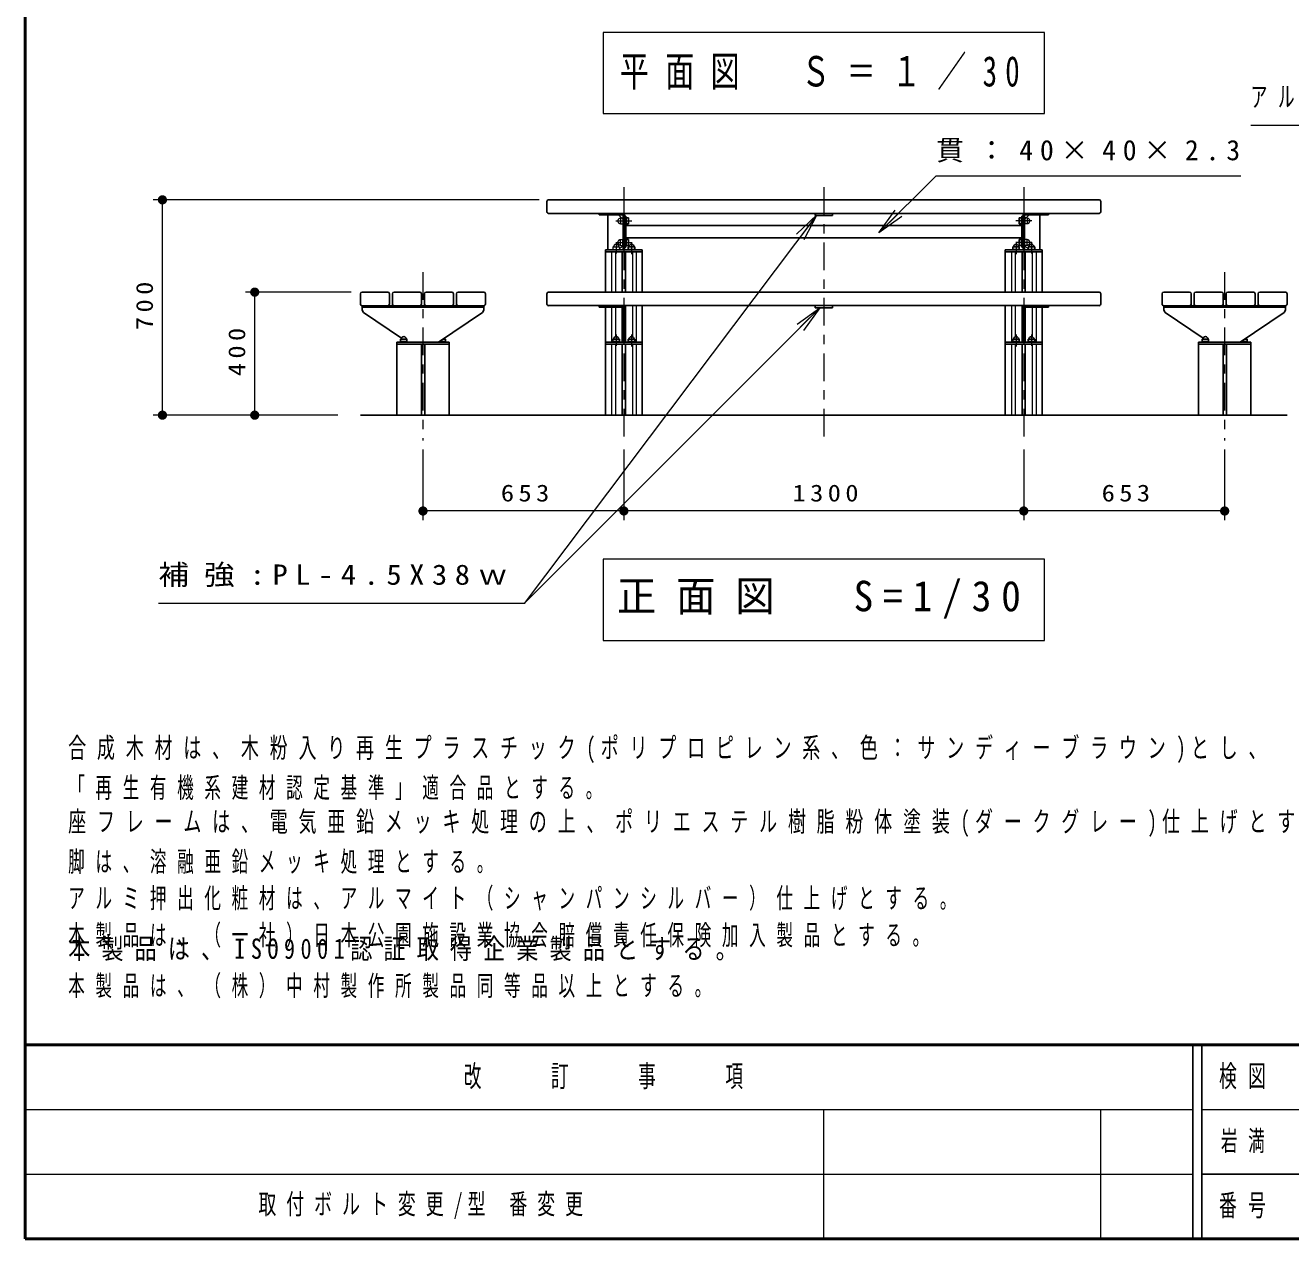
# Model space of a CAD drawing. Units: millimetres on the paper, with parts at other scales. Extents: x -365 to 12, y -47 to 257.
# Drawn here: x -365 to -227.9, y 0 to 131.5 of the extents above; entities that cross this region are included whole.
import ezdxf

# ---------------------------------------------------------------- set-up
doc = ezdxf.new("R2010")
doc.units = ezdxf.units.MM
doc.linetypes.add('USER1', pattern=[4.5, 2.5, -2])
doc.linetypes.add('USER2', pattern=[6, 3, -1, 1, -1])
doc.layers.add('LY_1', color=7, linetype='Continuous', lineweight=25)
doc.layers.add('LY_2', color=7, linetype='Continuous', lineweight=13)
doc.styles.add('ＭＳ ゴシック', font='')
doc.styles.get('ＭＳ ゴシック').set_extended_font_data('MS Gothic')

# ---------------------------------------------------------------- blocks, each defined once
blk = doc.blocks.new('filled_dot')
at = {"color": 0, "linetype": 'Continuous', "lineweight": -2, "const_width": 1.25}
blk.add_lwpolyline([(-0.625, 0, 1), (0.625, 0, 1)], format="xyb", close=True, dxfattribs=at)

msp = doc.modelspace()

# ---------------------------------------------------------------- linework, layer by layer
at = {"layer": 'LY_1', "lineweight": 13}
for p, q in [((-302.377, 130.717), (-302.377, 121.917)), ((-254.577, 130.717), (-302.377, 130.717)), ((-254.577, 121.917), (-254.577, 130.717)), ((-302.377, 121.917), (-254.577, 121.917)), ((-309.31, 112.574), (-351.143, 112.574)), ((-350.143, 89.241), (-350.143, 112.574)), ((-272.499, 108.991), (-270.732, 111.466)), ((-272.499, 108.991), (-270.378, 111.112)), ((-279.236, 110.943), (-310.959, 68.83)), ((-281.441, 108.847), (-279.236, 110.943)), ((-279.236, 110.943), (-281.041, 108.547)), ((-279.236, 110.943), (-280.642, 108.246)), ((-270.025, 110.759), (-272.499, 108.991)), ((-301.477, 106.941), (-301.477, 102.574)), ((-301.066, 106.941), (-301.066, 102.574)), ((-299.22, 106.941), (-299.22, 102.574)), ((-298.81, 106.941), (-298.81, 102.574)), ((-258.143, 106.941), (-258.143, 102.574)), ((-257.733, 106.941), (-257.733, 102.574)), ((-255.887, 106.941), (-255.887, 102.574)), ((-255.477, 106.941), (-255.477, 102.574)), ((-329.677, 102.574), (-341.143, 102.574)), ((-340.143, 89.241), (-340.143, 102.574)), ((-301.477, 100.958), (-301.477, 97.141)), ((-301.066, 100.958), (-301.066, 97.743)), ((-299.22, 101.108), (-299.22, 97.743)), ((-298.81, 101.108), (-298.81, 97.141)), ((-281.381, 99.115), (-278.906, 100.883)), ((-278.906, 100.883), (-281.028, 98.761)), ((-278.906, 100.883), (-280.674, 98.408)), ((-258.143, 101.108), (-258.143, 97.141)), ((-257.733, 101.108), (-257.733, 97.743)), ((-255.887, 100.958), (-255.887, 97.743)), ((-255.477, 100.958), (-255.477, 97.141)), ((-301.477, 96.941), (-301.477, 89.241)), ((-301.066, 96.941), (-301.066, 89.241)), ((-299.22, 96.941), (-299.22, 89.241)), ((-298.81, 96.941), (-298.81, 89.241)), ((-258.143, 96.941), (-258.143, 89.241)), ((-257.733, 96.941), (-257.733, 89.241)), ((-255.887, 96.941), (-255.887, 89.241)), ((-255.477, 96.941), (-255.477, 89.241)), ((-331.143, 89.241), (-351.143, 89.241)), ((-331.143, 89.241), (-341.143, 89.241)), ((-321.91, 85.512), (-321.91, 77.86)), ((-300.143, 85.512), (-300.143, 77.86)), ((-256.81, 85.512), (-256.81, 77.86)), ((-235.043, 85.512), (-235.043, 77.86)), ((-300.143, 78.86), (-321.91, 78.86)), ((-256.81, 78.86), (-300.143, 78.86)), ((-235.043, 78.86), (-256.81, 78.86)), ((-302.377, 73.641), (-302.377, 64.841)), ((-254.577, 73.641), (-302.377, 73.641)), ((-254.577, 64.841), (-254.577, 73.641)), ((-302.377, 64.841), (-254.577, 64.841))]:
    msp.add_line(p, q, dxfattribs=at)
at = {"layer": 'LY_1', "linetype": 'USER2', "lineweight": 13}
for p, q in [((-300.143, 113.941), (-300.143, 86.512)), ((-278.477, 113.941), (-278.477, 86.512)), ((-256.81, 113.941), (-256.81, 86.512)), ((-301.009, 110.291), (-299.288, 110.291)), ((-255.944, 110.291), (-257.665, 110.291)), ((-301.009, 107.958), (-299.288, 107.958)), ((-300.977, 107.992), (-300.977, 106.766)), ((-299.31, 107.992), (-299.31, 106.672)), ((-255.944, 107.958), (-257.665, 107.958)), ((-257.643, 107.992), (-257.643, 106.672)), ((-255.977, 107.992), (-255.977, 106.766)), ((-321.91, 104.741), (-321.91, 86.512)), ((-235.043, 104.741), (-235.043, 86.512)), ((-300.977, 97.992), (-300.977, 96.766)), ((-299.31, 97.992), (-299.31, 96.672)), ((-257.643, 97.992), (-257.643, 96.672)), ((-255.977, 97.992), (-255.977, 96.766))]:
    msp.add_line(p, q, dxfattribs=at)
at = {"layer": 'LY_1'}
for p, q in [((-308.31, 112.574), (-278.477, 112.574)), ((-248.643, 112.574), (-278.477, 112.574)), ((-308.477, 112.408), (-308.477, 111.274)), ((-308.31, 111.108), (-278.477, 111.108)), ((-302.81, 111.108), (-302.81, 110.958)), ((-279.427, 111.108), (-279.427, 110.883)), ((-248.643, 111.108), (-278.477, 111.108)), ((-277.527, 111.108), (-277.527, 110.883)), ((-254.143, 111.108), (-254.143, 110.958)), ((-248.477, 112.408), (-248.477, 111.274)), ((-302.81, 110.958), (-300.218, 110.958)), ((-301.885, 110.957), (-301.885, 107.141)), ((-300.718, 110.957), (-300.218, 110.457)), ((-300.218, 110.958), (-300.218, 107.141)), ((-300.068, 110.958), (-300.068, 107.141)), ((-300.068, 110.791), (-299.918, 110.791)), ((-299.918, 110.791), (-299.918, 107.458)), ((-299.885, 110.641), (-299.918, 110.641)), ((-299.885, 109.941), (-299.918, 109.941)), ((-299.918, 109.791), (-257.035, 109.791)), ((-299.885, 110.641), (-299.885, 109.941)), ((-299.652, 110.624), (-299.885, 110.624)), ((-299.652, 109.958), (-299.885, 109.958)), ((-299.652, 110.624), (-299.652, 109.958)), ((-279.427, 110.883), (-277.527, 110.883)), ((-257.302, 110.624), (-257.069, 110.624)), ((-257.302, 110.624), (-257.302, 109.958)), ((-257.302, 109.958), (-257.069, 109.958)), ((-257.069, 110.641), (-257.035, 110.641)), ((-257.069, 110.641), (-257.069, 109.941)), ((-257.069, 109.941), (-257.035, 109.941)), ((-257.035, 110.791), (-257.035, 107.458)), ((-256.885, 110.791), (-257.035, 110.791)), ((-256.885, 110.958), (-256.885, 107.141)), ((-254.143, 110.958), (-256.735, 110.958)), ((-256.735, 110.958), (-256.735, 107.141)), ((-256.235, 110.957), (-256.735, 110.457)), ((-255.069, 110.957), (-255.069, 107.141)), ((-299.918, 108.458), (-257.035, 108.458)), ((-302.143, 107.141), (-302.143, 102.574)), ((-302.143, 107.141), (-298.143, 107.141)), ((-300.218, 107.641), (-300.718, 107.141)), ((-300.068, 107.458), (-299.918, 107.458)), ((-299.885, 108.308), (-299.918, 108.308)), ((-299.885, 107.608), (-299.918, 107.608)), ((-299.885, 107.608), (-299.885, 108.308)), ((-299.652, 108.291), (-299.885, 108.291)), ((-299.652, 107.624), (-299.885, 107.624)), ((-299.66, 107.474), (-298.96, 107.474)), ((-299.66, 107.474), (-299.66, 107.141)), ((-299.66, 107.208), (-298.96, 107.208)), ((-299.652, 107.624), (-299.652, 108.291)), ((-298.96, 107.474), (-298.96, 107.141)), ((-298.143, 107.141), (-298.143, 102.574)), ((-258.81, 107.141), (-258.81, 102.574)), ((-254.81, 107.141), (-258.81, 107.141)), ((-257.293, 107.474), (-257.993, 107.474)), ((-257.993, 107.474), (-257.993, 107.141)), ((-257.293, 107.208), (-257.993, 107.208)), ((-257.302, 107.624), (-257.302, 108.291)), ((-257.302, 108.291), (-257.069, 108.291)), ((-257.302, 107.624), (-257.069, 107.624)), ((-257.293, 107.474), (-257.293, 107.141)), ((-257.069, 107.608), (-257.069, 108.308)), ((-257.069, 108.308), (-257.035, 108.308)), ((-257.069, 107.608), (-257.035, 107.608)), ((-256.885, 107.458), (-257.035, 107.458)), ((-256.735, 107.641), (-256.235, 107.141)), ((-256.327, 107.474), (-256.327, 107.141)), ((-255.627, 107.474), (-256.327, 107.474)), ((-255.627, 107.208), (-256.327, 107.208)), ((-255.627, 107.474), (-255.627, 107.141)), ((-254.81, 107.141), (-254.81, 102.574)), ((-302.143, 106.941), (-298.143, 106.941)), ((-300.31, 106.941), (-300.31, 102.574)), ((-299.977, 106.941), (-299.977, 102.574)), ((-254.81, 106.941), (-258.81, 106.941)), ((-256.977, 106.941), (-256.977, 102.574)), ((-256.643, 106.941), (-256.643, 102.574)), ((-328.677, 102.407), (-328.677, 101.274)), ((-328.51, 102.574), (-325.71, 102.574)), ((-325.543, 102.407), (-325.543, 101.274)), ((-325.21, 102.407), (-325.21, 101.274)), ((-325.043, 102.574), (-322.243, 102.574)), ((-322.077, 102.407), (-322.077, 101.274)), ((-321.743, 102.407), (-321.743, 101.274)), ((-318.777, 102.574), (-321.577, 102.574)), ((-318.61, 102.407), (-318.61, 101.274)), ((-318.277, 102.407), (-318.277, 101.274)), ((-315.31, 102.574), (-318.11, 102.574)), ((-315.143, 102.407), (-315.143, 101.274)), ((-308.477, 102.408), (-308.477, 101.274)), ((-308.31, 102.574), (-278.477, 102.574)), ((-248.643, 102.574), (-278.477, 102.574)), ((-248.477, 102.408), (-248.477, 101.274)), ((-241.81, 102.407), (-241.81, 101.274)), ((-241.643, 102.574), (-238.843, 102.574)), ((-238.677, 102.407), (-238.677, 101.274)), ((-238.343, 102.407), (-238.343, 101.274)), ((-238.177, 102.574), (-235.377, 102.574)), ((-235.21, 102.407), (-235.21, 101.274)), ((-234.877, 102.407), (-234.877, 101.274)), ((-231.91, 102.574), (-234.71, 102.574)), ((-231.743, 102.407), (-231.743, 101.274)), ((-231.41, 102.407), (-231.41, 101.274)), ((-228.443, 102.574), (-231.243, 102.574)), ((-228.277, 102.407), (-228.277, 101.274)), ((-328.51, 101.107), (-325.71, 101.107)), ((-328.493, 101.107), (-315.243, 101.107)), ((-328.493, 101.107), (-328.493, 100.624)), ((-328.493, 100.957), (-315.327, 100.957)), ((-328.355, 100.364), (-328.493, 100.624)), ((-324.25, 97.595), (-328.355, 100.364)), ((-325.043, 101.107), (-322.243, 101.107)), ((-318.777, 101.107), (-321.577, 101.107)), ((-320.243, 97.141), (-315.465, 100.364)), ((-315.31, 101.107), (-318.11, 101.107)), ((-315.465, 100.364), (-315.327, 100.624)), ((-315.327, 101.107), (-315.327, 100.624)), ((-308.31, 101.108), (-278.477, 101.108)), ((-302.81, 101.108), (-302.81, 100.958)), ((-302.81, 100.958), (-300.218, 100.958)), ((-302.143, 100.958), (-302.143, 89.241)), ((-300.31, 100.958), (-300.31, 97.141)), ((-300.218, 100.958), (-300.218, 97.141)), ((-300.068, 100.958), (-300.068, 97.141)), ((-299.977, 101.108), (-299.977, 97.141)), ((-298.143, 101.108), (-298.143, 89.241)), ((-279.427, 101.108), (-279.427, 100.883)), ((-279.427, 100.883), (-277.527, 100.883)), ((-248.643, 101.108), (-278.477, 101.108)), ((-277.527, 101.108), (-277.527, 100.883)), ((-258.81, 101.108), (-258.81, 89.241)), ((-256.977, 101.108), (-256.977, 97.141)), ((-256.885, 100.958), (-256.885, 97.141)), ((-254.143, 100.958), (-256.735, 100.958)), ((-256.735, 100.958), (-256.735, 97.141)), ((-256.643, 100.958), (-256.643, 97.141)), ((-254.81, 100.958), (-254.81, 89.241)), ((-254.143, 101.108), (-254.143, 100.958)), ((-241.643, 101.107), (-238.843, 101.107)), ((-241.627, 101.107), (-228.377, 101.107)), ((-241.627, 101.107), (-241.627, 100.624)), ((-241.627, 100.957), (-228.46, 100.957)), ((-241.488, 100.364), (-241.627, 100.624)), ((-237.383, 97.595), (-241.488, 100.364)), ((-238.177, 101.107), (-235.377, 101.107)), ((-231.91, 101.107), (-234.71, 101.107)), ((-233.377, 97.141), (-228.598, 100.364)), ((-228.443, 101.107), (-231.243, 101.107)), ((-228.598, 100.364), (-228.46, 100.624)), ((-228.46, 101.107), (-228.46, 100.624)), ((-324.343, 97.474), (-324.343, 97.141)), ((-324.343, 97.474), (-323.643, 97.474)), ((-323.643, 97.474), (-323.643, 97.141)), ((-319.477, 97.474), (-319.749, 97.474)), ((-319.477, 97.474), (-319.477, 97.141)), ((-301.327, 97.474), (-301.327, 97.141)), ((-301.327, 97.474), (-300.627, 97.474)), ((-300.627, 97.474), (-300.627, 97.141)), ((-299.66, 97.474), (-298.96, 97.474)), ((-299.66, 97.474), (-299.66, 97.141)), ((-298.96, 97.474), (-298.96, 97.141)), ((-257.293, 97.474), (-257.993, 97.474)), ((-257.993, 97.474), (-257.993, 97.141)), ((-257.293, 97.474), (-257.293, 97.141)), ((-256.327, 97.474), (-256.327, 97.141)), ((-255.627, 97.474), (-256.327, 97.474)), ((-255.627, 97.474), (-255.627, 97.141)), ((-237.477, 97.474), (-237.477, 97.141)), ((-237.477, 97.474), (-236.777, 97.474)), ((-236.777, 97.474), (-236.777, 97.141)), ((-232.61, 97.474), (-232.882, 97.474)), ((-232.61, 97.474), (-232.61, 97.141)), ((-324.743, 97.141), (-319.077, 97.141)), ((-324.743, 97.141), (-324.743, 89.241)), ((-324.743, 96.941), (-319.077, 96.941)), ((-324.343, 97.207), (-323.643, 97.207)), ((-322.077, 96.941), (-322.077, 89.241)), ((-321.71, 96.941), (-321.71, 89.241)), ((-320.177, 97.186), (-320.177, 97.141)), ((-319.477, 97.207), (-320.144, 97.207)), ((-319.077, 97.141), (-319.077, 89.241)), ((-302.143, 97.141), (-298.143, 97.141)), ((-302.143, 96.941), (-298.143, 96.941)), ((-301.327, 97.208), (-300.627, 97.208)), ((-300.31, 96.941), (-300.31, 89.241)), ((-299.977, 96.941), (-299.977, 89.241)), ((-299.66, 97.208), (-298.96, 97.208)), ((-254.81, 97.141), (-258.81, 97.141)), ((-254.81, 96.941), (-258.81, 96.941)), ((-257.293, 97.208), (-257.993, 97.208)), ((-256.977, 96.941), (-256.977, 89.241)), ((-256.643, 96.941), (-256.643, 89.241)), ((-255.627, 97.208), (-256.327, 97.208)), ((-237.877, 97.141), (-232.21, 97.141)), ((-237.877, 97.141), (-237.877, 89.241)), ((-237.877, 96.941), (-232.21, 96.941)), ((-237.477, 97.207), (-236.777, 97.207)), ((-235.21, 96.941), (-235.21, 89.241)), ((-234.843, 96.941), (-234.843, 89.241)), ((-233.31, 97.186), (-233.31, 97.141)), ((-232.61, 97.207), (-233.278, 97.207)), ((-232.21, 97.141), (-232.21, 89.241)), ((-328.677, 89.241), (-278.477, 89.241)), ((-228.277, 89.241), (-278.477, 89.241))]:
    msp.add_line(p, q, dxfattribs=at)
at = {"layer": 'LY_1', "linetype": 'USER1', "lineweight": 13}
for p, q in [((-300.518, 110.624), (-300.252, 110.624)), ((-300.518, 110.624), (-300.518, 109.958)), ((-300.518, 109.958), (-300.252, 109.958)), ((-300.252, 110.641), (-300.218, 110.641)), ((-300.252, 110.641), (-300.252, 109.941)), ((-300.252, 109.941), (-300.218, 109.941)), ((-256.702, 110.641), (-256.735, 110.641)), ((-256.702, 109.941), (-256.735, 109.941)), ((-256.702, 110.641), (-256.702, 109.941)), ((-256.435, 110.624), (-256.702, 110.624)), ((-256.435, 109.958), (-256.702, 109.958)), ((-256.435, 110.624), (-256.435, 109.958)), ((-301.327, 107.474), (-301.327, 107.141)), ((-301.327, 107.474), (-300.627, 107.474)), ((-301.327, 107.208), (-300.627, 107.208)), ((-300.627, 107.474), (-300.627, 107.141)), ((-300.518, 108.291), (-300.252, 108.291)), ((-300.518, 107.624), (-300.518, 108.291)), ((-300.518, 107.624), (-300.252, 107.624)), ((-300.252, 108.308), (-300.218, 108.308)), ((-300.252, 107.608), (-300.252, 108.308)), ((-300.252, 107.608), (-300.218, 107.608)), ((-256.702, 108.308), (-256.735, 108.308)), ((-256.702, 107.608), (-256.735, 107.608)), ((-256.702, 107.608), (-256.702, 108.308)), ((-256.435, 108.291), (-256.702, 108.291)), ((-256.435, 107.624), (-256.702, 107.624)), ((-256.435, 107.624), (-256.435, 108.291))]:
    msp.add_line(p, q, dxfattribs=at)
at = {"layer": 'LY_1', "lineweight": 13}
for points in [[(-191.082, 98.886), (-208.014, 120.633), (-232.216, 120.633)], [(-272.499, 108.991), (-266.3, 115.19), (-233.3, 115.19)], [(-278.906, 100.883), (-310.959, 68.83), (-350.576, 68.83)]]:
    msp.add_lwpolyline(points, dxfattribs=at)
at = {"layer": 'LY_1'}
for centre, radius, start, end in [((-308.31, 112.408), 0.167, 90, 180), ((-248.643, 112.408), 0.167, 360, 90), ((-308.31, 111.274), 0.167, 179.99999, 270), ((-300.218, 110.958), 0.15, 0, 90), ((-256.735, 110.958), 0.15, 90, 180), ((-248.643, 111.274), 0.167, 270, 0.00001), ((-299.31, 107.474), 0.283, 0, 180), ((-257.643, 107.474), 0.283, 360, 180), ((-255.977, 107.474), 0.283, 360, 180), ((-328.51, 102.407), 0.167, 90, 180), ((-325.71, 102.407), 0.167, 0, 90), ((-325.043, 102.407), 0.167, 90, 180), ((-322.243, 102.407), 0.167, 0, 90), ((-321.577, 102.407), 0.167, 90, 180), ((-318.777, 102.407), 0.167, 360, 90), ((-318.11, 102.407), 0.167, 90, 180), ((-315.31, 102.407), 0.167, 360, 90), ((-308.31, 102.408), 0.167, 90, 180), ((-248.643, 102.408), 0.167, 360, 90), ((-241.643, 102.407), 0.167, 90, 180), ((-238.843, 102.407), 0.167, 0, 90), ((-238.177, 102.407), 0.167, 90, 180), ((-235.377, 102.407), 0.167, 0, 90), ((-234.71, 102.407), 0.167, 90, 180), ((-231.91, 102.407), 0.167, 360, 90), ((-231.243, 102.407), 0.167, 90, 180), ((-228.443, 102.407), 0.167, 360, 90), ((-328.51, 101.274), 0.167, 179.99999, 270), ((-325.71, 101.274), 0.167, 270, 0), ((-325.043, 101.274), 0.167, 179.99999, 270), ((-322.243, 101.274), 0.167, 270, 0), ((-321.577, 101.274), 0.167, 180, 270), ((-318.777, 101.274), 0.167, 270, 0.00001), ((-318.11, 101.274), 0.167, 180, 270), ((-315.31, 101.274), 0.167, 270, 0.00001), ((-308.31, 101.274), 0.167, 179.99999, 270), ((-300.218, 100.958), 0.15, 0, 90), ((-256.735, 100.958), 0.15, 90, 180), ((-248.643, 101.274), 0.167, 270, 0.00001), ((-241.643, 101.274), 0.167, 179.99999, 270), ((-238.843, 101.274), 0.167, 270, 0), ((-238.177, 101.274), 0.167, 179.99999, 270), ((-235.377, 101.274), 0.167, 270, 0), ((-234.71, 101.274), 0.167, 180, 270), ((-231.91, 101.274), 0.167, 270, 0.00001), ((-231.243, 101.274), 0.167, 180, 270), ((-228.443, 101.274), 0.167, 270, 0.00001), ((-323.993, 97.474), 0.283, 359.99999, 179.99999), ((-319.827, 97.474), 0.283, 0.00001, 25.20722), ((-300.977, 97.474), 0.283, 0, 180), ((-299.31, 97.474), 0.283, 0, 180), ((-257.643, 97.474), 0.283, 360, 180), ((-255.977, 97.474), 0.283, 360, 180), ((-237.127, 97.474), 0.283, 359.99999, 179.99999), ((-232.96, 97.474), 0.283, 0.00001, 25.20722)]:
    msp.add_arc(centre, radius, start, end, dxfattribs=at)
at = {"layer": 'LY_1', "linetype": 'USER1', "lineweight": 13}
for centre, start, end in [((-300.518, 110.291), 89.99999, 270), ((-256.435, 110.291), 270, 90), ((-300.977, 107.474), 0, 180), ((-300.518, 107.958), 89.99999, 270), ((-256.435, 107.958), 270, 90)]:
    msp.add_arc(centre, 0.283, start, end, dxfattribs=at)
at = {"layer": 'LY_2', "lineweight": 50}
for p, q in [((-365, 257), (-365, 0)), ((-365, 21), (0, 21)), ((-365, 0), (0, 0))]:
    msp.add_line(p, q, dxfattribs=at)
at = {"layer": 'LY_2', "color": 211, "lineweight": 25}
for p, q in [((-238.5, 21), (-238.5, 0)), ((-237.5, 21), (-237.5, 0)), ((-237.5, 7), (0, 7))]:
    msp.add_line(p, q, dxfattribs=at)
at = {"layer": 'LY_2'}
for p, q in [((-365, 14), (-238.5, 14)), ((-278.5, 14), (-278.5, 0)), ((-248.5, 14), (-248.5, 0)), ((-237.5, 14), (-182.5, 14)), ((-365, 7), (-238.5, 7))]:
    msp.add_line(p, q, dxfattribs=at)

# ---------------------------------------------------------------- block references
at = {"layer": 'LY_1', "lineweight": 13, "xscale": 0.4, "yscale": 0.4}
for p, rotation in [((-350.143, 112.574), 270), ((-340.143, 102.574), 270), ((-350.143, 89.241), 90), ((-340.143, 89.241), 90), ((-300.143, 78.86), 180), ((-256.81, 78.86), 180), ((-235.043, 78.86), 180)]:
    msp.add_blockref('filled_dot', p, dxfattribs=dict(at, rotation=rotation))
msp.add_blockref('filled_dot', (-321.91, 78.86), dxfattribs=at)

# ---------------------------------------------------------------- texts
at = {"layer": 'LY_1', "style": 'ＭＳ ゴシック'}
for s, insert, char_height, attachment_point in [('\\T1.56;\\W0.7;平面図\u3000Ｓ＝１／30', (-278.477, 126.317), 3.299, 5), ('\\T1.64;\\W0.6;アルミ押出化粧材', (-232.216, 123.633), 2.199, 4), ('\\T1.5;貫：40×40×2.3', (-266.3, 117.84), 2.199, 4), ('\\T1.33;\\W1.15;653', (-310.61, 79.86), 1.833, 8), ('\\T1.33;\\W1.15;1300', (-278.056, 79.86), 1.833, 8), ('\\T1.33;\\W1.15;653', (-245.51, 79.86), 1.833, 8), ('\\T1.5;\\W1.1;補強:PL-4.5X38ｗ', (-350.576, 71.83), 2.199, 4), ('\\T1.5;\\W0.95;正面図\u3000S=1/30', (-278.477, 69.241), 3.299, 5), ('\\T1.6;\\W0.65;合成木材は、木粉入り再生プラスチック(ポリプロピレン系、色：サンディーブラウン)とし、', (-360.354, 51.53), 2.199, 7), ('\\T1.64;\\W0.6;「再生有機系建材認定基準」適合品とする。', (-360.354, 47.53), 2.199, 7), ('\\T1.6;\\W0.65;座フレームは、電気亜鉛メッキ処理の上、ポリエステル樹脂粉体塗装(ダークグレー)仕上げとする。', (-360.354, 43.53), 2.199, 7), ('\\T1.64;\\W0.6;脚は、溶融亜鉛メッキ処理とする。', (-360.354, 39.53), 2.199, 7), ('\\T1.64;\\W0.6;アルミ押出化粧材は、アルマイト（シャンパンシルバー）仕上げとする。', (-360.354, 35.53), 2.199, 7), ('\\T1.64;\\W0.6;本製品は、（一社）日本公園施設業協会賠償責任保険加入製品とする。', (-360.354, 31.53), 2.199, 7), ('\\T1.5;\\W0.8;本製品は、ISO9001認証取得企業製品とする。', (-360.354, 32.53), 2.199, 1), ('\\T1.64;\\W0.6;本製品は、（株）中村製作所製品同等品以上とする。', (-360.354, 28.53), 2.199, 1), ('\\T1.64;\\W0.6;岩満', (-232.5, 10.5), 2.199, 5), ('\\T1.55;\\W0.65;取付ボルト変更/型\\~番変更', (-339.75, 3.5), 2.199, 4)]:
    msp.add_mtext(s, dxfattribs=dict(at, insert=insert, char_height=char_height, attachment_point=attachment_point))
at = {"layer": 'LY_1', "char_height": 1.833, "attachment_point": 8, "rotation": 90, "style": 'ＭＳ ゴシック'}
for s, insert in [('\\T1.33;\\W1.15;700', (-351.143, 101.324)), ('\\T1.33;\\W1.15;400', (-341.143, 96.324))]:
    msp.add_mtext(s, dxfattribs=dict(at, insert=insert))
at = {"layer": 'LY_2', "color": 4, "char_height": 2.346, "attachment_point": 5, "style": 'ＭＳ ゴシック'}
for s, insert in [('\\T1.64;\\W0.6;改\u3000\u3000訂\u3000\u3000事\u3000\u3000項', (-301.75, 17.5)), ('\\T1.64;\\W0.6;検図', (-232.5, 17.5)), ('\\T1.64;\\W0.6;番号', (-232.5, 3.5))]:
    msp.add_mtext(s, dxfattribs=dict(at, insert=insert))

doc.saveas('drawing.dxf')
